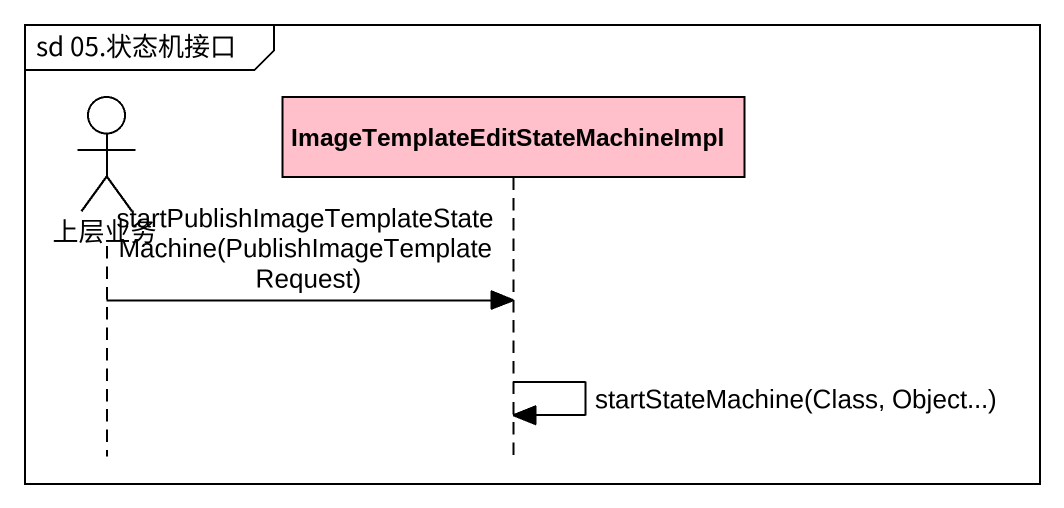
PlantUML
@startuml
mainframe sd 05.状态机接口
hide footbox
actor 上层业务 #FFFFFF
participant "ImageTemplateEditStateMachineImpl" as ImageTemplateEditStateMachin #FFC0CB

上层业务 -> ImageTemplateEditStateMachin : startPublishImageTemplateStateMachine(PublishImageTemplateRequest)
ImageTemplateEditStateMachin -> ImageTemplateEditStateMachin : startStateMachine(Class, Object...)
@enduml
